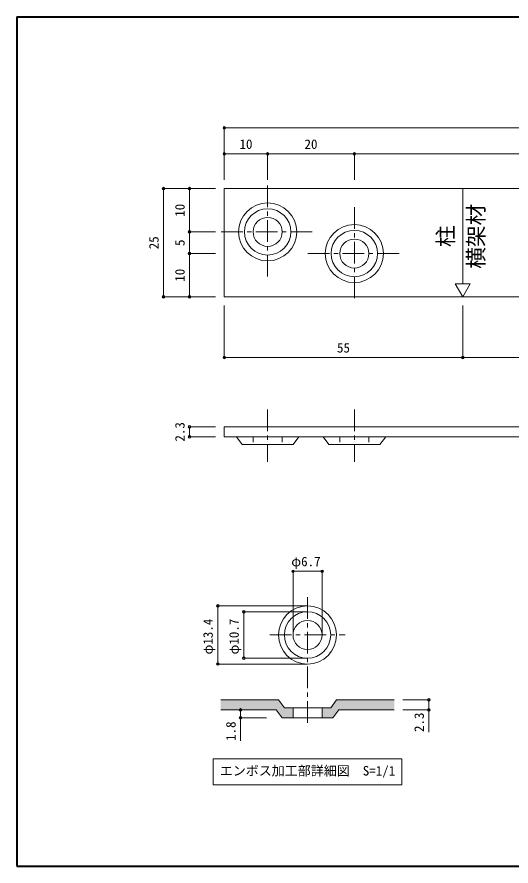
# Model space of a CAD drawing. Units: millimetres at full size, sheet at 1:1. Extents: x -129 to 129, y -102 to 98.
# Drawn here: x -129 to -15, y -98 to 98 of the extents above; entities that cross this region are included whole.
import ezdxf
from ezdxf.enums import TextEntityAlignment as Align

# ---------------------------------------------------------------- set-up
doc = ezdxf.new("R2010")
doc.units = ezdxf.units.MM
doc.header["$PDMODE"] = 32
doc.header["$PDSIZE"] = 0.6
doc.linetypes.add('CHAIN1', pattern=[8, 5, -1, 1, -1])
doc.linetypes.add('DASHED1', pattern=[1.8, 1.2, -0.6])
for name, color, linetype, lineweight in [('0-E_0-E', 3, 'Continuous', 9), ('0-F_0-F', 7, 'Continuous', 5), ('1-0_1-0', 3, 'Continuous', 9), ('1-E_1-E', 4, 'Continuous', 9), ('1-F_1-F', 7, 'Continuous', 5), ('F-0', 6, 'Continuous', 40)]:
    doc.layers.add(name, color=color, linetype=linetype, lineweight=lineweight)
doc.layers.add('1-1_1-1', color=9, linetype='Continuous')
doc.styles.add('ＭＳ ゴシック', font='')
doc.styles.get('ＭＳ ゴシック').set_extended_font_data('MS Gothic')

msp = doc.modelspace()

# ---------------------------------------------------------------- linework, layer by layer
at = {"layer": '0-E_0-E', "color": 7, "linetype": 'CHAIN1', "lineweight": 5}
for p, q in [((-71.176, 59.082), (-71.176, 37.682)), ((-51.176, 54.082), (-51.176, 32.682)), ((-81.876, 48.382), (-60.476, 48.382)), ((-61.876, 43.382), (-40.476, 43.382)), ((-71.176, 7.382), (-71.176, -4.718)), ((-51.176, 7.382), (-51.176, -4.718))]:
    msp.add_line(p, q, dxfattribs=at)
at = {"layer": '0-E_0-E'}
for p, q in [((-81.176, 58.382), (-81.176, 33.382)), ((-81.176, 33.382), (68.824, 33.382)), ((-81.176, 3.382), (-81.176, 1.082)), ((68.824, 3.382), (-81.176, 3.382)), ((68.824, 1.082), (-81.176, 1.082))]:
    msp.add_line(p, q, dxfattribs=at)
at = {"layer": '0-E_0-E', "color": 4}
for p, q in [((-26.176, 58.382), (-26.176, 36.382)), ((-27.908, 36.382), (-26.176, 33.382))]:
    msp.add_line(p, q, dxfattribs=at)
at = {"layer": '0-E_0-E', "color": 4, "linetype": 'DASHED1'}
for p, q in [((-74.526, 1.082), (-74.526, -0.718)), ((-67.826, 1.082), (-67.826, -0.718)), ((-54.526, 1.082), (-54.526, -0.718)), ((-47.826, 1.082), (-47.826, -0.718))]:
    msp.add_line(p, q, dxfattribs=at)
at = {"layer": '0-E_0-E'}
msp.add_lwpolyline([(-81.176, 58.382), (68.824, 58.382), (68.824, 33.382)], dxfattribs=at)
at = {"layer": '0-E_0-E', "color": 4}
for points in [[(-27.908, 36.382), (-24.444, 36.382), (-26.176, 33.382)], [(-78.401, 1.082), (-77.051, -0.718), (-65.301, -0.718), (-63.951, 1.082)], [(-58.401, 1.082), (-57.051, -0.718), (-45.301, -0.718), (-43.951, 1.082)]]:
    msp.add_lwpolyline(points, dxfattribs=at)
for centre, radius in [((-71.176, 48.382), 6.7), ((-71.176, 48.382), 5.35), ((-51.176, 43.382), 6.7), ((-51.176, 43.382), 5.35)]:
    msp.add_circle(centre, radius, dxfattribs=at)
at = {"layer": '0-E_0-E'}
for centre in [(-71.176, 48.382), (-51.176, 43.382)]:
    msp.add_circle(centre, 3.35, dxfattribs=at)
at = {"layer": '0-F_0-F'}
for p, q in [((-81.176, 72.382), (68.824, 72.382)), ((-81.176, 72.382), (-81.176, 66.382)), ((-81.176, 66.382), (-71.176, 66.382)), ((-81.176, 66.382), (-81.176, 60.382)), ((-71.176, 66.382), (-71.176, 60.382)), ((-71.176, 66.382), (-51.176, 66.382)), ((-51.176, 66.382), (38.824, 66.382)), ((-51.176, 66.382), (-51.176, 60.382)), ((-95.176, 58.382), (-95.176, 33.382)), ((-95.176, 58.382), (-89.176, 58.382)), ((-89.176, 58.382), (-89.176, 48.382)), ((-89.176, 58.382), (-83.176, 58.382)), ((-89.176, 48.382), (-83.176, 48.382)), ((-89.176, 48.382), (-89.176, 43.382)), ((-89.176, 43.382), (-83.176, 43.382)), ((-89.176, 43.382), (-89.176, 33.382)), ((-95.176, 33.382), (-89.176, 33.382)), ((-89.176, 33.382), (-83.176, 33.382)), ((-81.176, 19.382), (-81.176, 31.382)), ((-26.176, 19.382), (-26.176, 31.382)), ((-81.176, 19.382), (-26.176, 19.382)), ((-26.176, 19.382), (68.824, 19.382)), ((-89.176, 3.382), (-89.176, 1.082)), ((-89.176, 3.382), (-83.176, 3.382)), ((-89.176, 1.082), (-83.176, 1.082))]:
    msp.add_line(p, q, dxfattribs=at)
for p in [(-81.176, 72.382), (-81.176, 66.382), (-71.176, 66.382), (-51.176, 66.382), (-95.176, 58.382), (-89.176, 58.382), (-89.176, 48.382), (-89.176, 43.382), (-95.176, 33.382), (-89.176, 33.382), (-81.176, 19.382), (-26.176, 19.382), (-89.176, 3.382), (-89.176, 1.082)]:
    msp.add_point(p, dxfattribs=at)
at = {"layer": '1-0_1-0', "color": 7, "linetype": 'CHAIN1', "lineweight": 5}
for p, q in [((-61.979, -35.965), (-61.979, -65.765)), ((-70.679, -44.665), (-53.279, -44.665))]:
    msp.add_line(p, q, dxfattribs=at)
at = {"layer": '1-0_1-0'}
for p, q in [((-81.979, -59.665), (-68.679, -59.665)), ((-68.679, -59.665), (-67.329, -61.465)), ((-56.629, -61.465), (-55.279, -59.665)), ((-55.279, -59.665), (-41.979, -59.665)), ((-81.979, -61.965), (-69.204, -61.965)), ((-69.204, -61.965), (-67.854, -63.765)), ((-67.329, -61.465), (-65.329, -61.465)), ((-65.329, -61.465), (-65.329, -63.765)), ((-58.629, -61.465), (-58.629, -63.765)), ((-58.629, -61.465), (-56.629, -61.465)), ((-67.854, -63.765), (-65.329, -63.765))]:
    msp.add_line(p, q, dxfattribs=at)
at = {"layer": '1-0_1-0', "color": 4}
for p, q in [((-65.329, -61.465), (-58.629, -61.465)), ((-65.329, -63.765), (-58.629, -63.765))]:
    msp.add_line(p, q, dxfattribs=at)
at = {"layer": '1-0_1-0'}
msp.add_lwpolyline([(-58.629, -63.765), (-56.104, -63.765), (-54.754, -61.965), (-41.979, -61.965)], dxfattribs=at)
at = {"layer": '1-0_1-0', "color": 4}
for radius in [6.7, 5.35]:
    msp.add_circle((-61.979, -44.665), radius, dxfattribs=at)
at = {"layer": '1-0_1-0'}
msp.add_circle((-61.979, -44.665), 3.35, dxfattribs=at)
at = {"layer": '1-1_1-1'}
for points in [[(-81.979, -59.665), (-81.979, -61.965), (-69.204, -61.965)], [(-68.679, -59.665), (-81.979, -59.665), (-69.204, -61.965)], [(-68.679, -59.665), (-69.204, -61.965), (-67.854, -63.765)], [(-67.854, -63.765), (-67.329, -61.465), (-68.679, -59.665)], [(-41.979, -61.965), (-55.279, -59.665), (-56.629, -61.465)], [(-41.979, -61.965), (-41.979, -59.665), (-55.279, -59.665)], [(-67.854, -63.765), (-65.329, -63.765), (-65.329, -61.465)], [(-67.854, -63.765), (-65.329, -61.465), (-67.329, -61.465)], [(-58.629, -61.465), (-58.629, -63.765), (-56.104, -63.765)], [(-58.629, -61.465), (-56.104, -63.765), (-54.754, -61.965)], [(-58.629, -61.465), (-54.754, -61.965), (-41.979, -61.965)], [(-41.979, -61.965), (-56.629, -61.465), (-58.629, -61.465)]]:
    msp.add_solid(points, dxfattribs=at)
at = {"layer": '1-E_1-E'}
for p, q in [((-40.229, -79.265), (-40.229, -73.265)), ((-83.729, -79.265), (-40.229, -79.265))]:
    msp.add_line(p, q, dxfattribs=at)
msp.add_lwpolyline([(-83.729, -79.265), (-83.729, -73.265), (-40.229, -73.265)], dxfattribs=at)
at = {"layer": '1-F_1-F'}
for p, q in [((-65.329, -29.965), (-58.629, -29.965)), ((-65.329, -29.965), (-65.329, -44.665)), ((-58.629, -29.965), (-58.629, -44.665)), ((-82.679, -37.965), (-82.679, -51.365)), ((-82.679, -37.965), (-61.979, -37.965)), ((-76.679, -39.315), (-76.679, -50.015)), ((-76.679, -39.315), (-61.979, -39.315)), ((-76.679, -50.015), (-61.979, -50.015)), ((-82.679, -51.365), (-61.979, -51.365)), ((-33.979, -59.665), (-39.979, -59.665)), ((-33.979, -59.665), (-33.979, -67.065)), ((-77.417, -61.965), (-71.417, -61.965)), ((-77.417, -61.965), (-77.417, -69.115)), ((-33.979, -61.965), (-39.979, -61.965)), ((-77.417, -63.765), (-71.417, -63.765))]:
    msp.add_line(p, q, dxfattribs=at)
for p in [(-65.329, -29.965), (-58.629, -29.965), (-82.679, -37.965), (-76.679, -39.315), (-76.679, -50.015), (-82.679, -51.365), (-33.979, -59.665), (-77.417, -61.965), (-33.979, -61.965), (-77.417, -63.765)]:
    msp.add_point(p, dxfattribs=at)
at = {"layer": 'F-0'}
for p, q in [((-129, 98), (-129, -98)), ((-129, 98), (129, 98)), ((-129, -98), (129, -98))]:
    msp.add_line(p, q, dxfattribs=at)

# ---------------------------------------------------------------- texts
at = {"layer": '0-E_0-E', "color": 7, "style": 'ＭＳ ゴシック'}
for s, p in [('横架材', (-20.176, 39.882)), ('柱', (-27.176, 44.882))]:
    msp.add_text(s, height=3.666, rotation=90, dxfattribs=at).set_placement(p, align=Align.BOTTOM_LEFT)
at = {"layer": '0-F_0-F', "style": 'ＭＳ ゴシック'}
for s, p in [('10', (-77.676, 66.882)), ('20', (-62.676, 66.882)), ('55', (-55.176, 19.882))]:
    msp.add_text(s, height=2.199, dxfattribs=at).set_placement(p, align=Align.BOTTOM_LEFT)
for s, p in [('10', (-89.676, 51.882)), ('25', (-95.676, 44.382)), ('5', (-89.676, 45.132)), ('10', (-89.676, 36.882)), ('2.3', (-89.676, -0.018))]:
    msp.add_text(s, height=2.199, rotation=90, dxfattribs=at).set_placement(p, align=Align.BOTTOM_LEFT)
at = {"layer": '1-E_1-E', "color": 7, "style": 'ＭＳ ゴシック'}
msp.add_text('エンボス加工部詳細図\u3000S=1/1', height=2.199, dxfattribs=at).set_placement((-82.229, -77.765), align=Align.BOTTOM_LEFT)
at = {"layer": '1-F_1-F', "style": 'ＭＳ ゴシック'}
msp.add_text('φ6.7', height=2.199, dxfattribs=at).set_placement((-65.729, -29.465), align=Align.BOTTOM_LEFT)
for s, p in [('φ13.4', (-83.179, -49.165)), ('φ10.7', (-77.179, -49.165)), ('2.3', (-34.479, -67.065)), ('1.8', (-77.917, -69.115))]:
    msp.add_text(s, height=2.199, rotation=90, dxfattribs=at).set_placement(p, align=Align.BOTTOM_LEFT)

doc.saveas('drawing.dxf')
